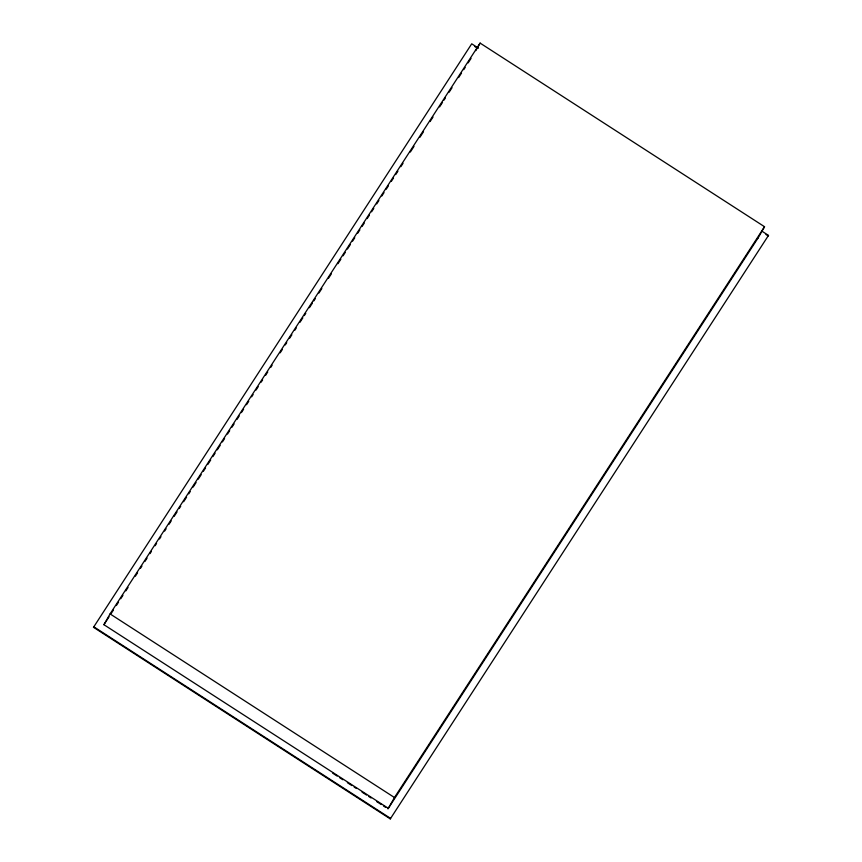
<?xml version="1.0" encoding="UTF-8"?>
<svg xmlns="http://www.w3.org/2000/svg" width="862" height="862" viewBox="0 0 862 862"><rect width="100%" height="100%" fill="white"/><g stroke="black" fill="none" stroke-linecap="round" stroke-linejoin="round"><path stroke-width="1.29" d="M93.505 627.299L93.796 626.782L390.572 818.383L390.281 818.9L93.505 627.299L471.719 43.811L478.496 48.186M758.377 237.492L388.331 808.319L103.914 624.691L110.067 613.916L480.112 43.1L764.529 226.717L758.043 238.074M475.813 50.642L480.112 43.1M387.997 808.901L394.473 797.533L764.529 226.717M761.728 231.038L768.495 235.412L768.204 235.929L765.941 234.475M103.914 624.691L109.043 616.804M111.23 613.421L113.428 610.027M116.348 605.523L118.547 602.139M120.734 598.745L122.932 595.362M125.863 590.858L128.05 587.475M135.366 576.193L137.564 572.799M140.484 568.295L141.95 566.032M144.87 561.528L147.068 558.134M149.988 553.63L151.453 551.368M155.106 545.732L156.572 543.469M159.502 538.965L160.957 536.703M164.62 531.067L166.086 528.805M169.006 524.301L171.204 520.907M174.124 516.403L177.055 511.888M179.242 508.505L180.708 506.242M183.628 501.738L186.558 497.223M188.756 493.84L190.211 491.577M193.142 487.073L196.062 482.558M198.26 479.175L201.18 474.66M203.378 471.277L205.576 467.894M207.764 464.51L210.694 459.996M212.882 456.612L215.08 453.229M217.278 449.845L220.198 445.331M222.396 441.947L224.583 438.564M227.514 434.049L229.701 430.666M231.9 427.283L234.098 423.899M237.018 419.385L239.216 416.001M241.403 412.618L243.601 409.224M246.521 404.72L248.719 401.336M251.65 396.822L253.105 394.559M256.036 390.055L258.223 386.672M261.154 382.157L262.619 379.894M265.539 375.39L267.737 372.007M270.657 367.492L272.123 365.229M280.172 352.827L282.359 349.444M285.29 344.929L286.744 342.667M289.675 338.163L291.873 334.779M294.793 330.265L296.259 328.002M299.911 322.366L302.842 317.852M304.297 315.6L305.762 313.337M309.415 307.702L312.346 303.187M313.811 300.935L315.266 298.672M318.929 293.037L321.849 288.522M328.433 278.372L331.364 273.857M337.947 263.707L340.867 259.193M343.065 255.809L345.253 252.426M347.451 249.043L350.371 244.528M352.569 241.144L354.767 237.761M357.687 233.246L359.885 229.863M362.072 226.48L364.27 223.096M367.19 218.582L369.389 215.198M371.587 211.815L373.774 208.432M376.705 203.917L378.892 200.534M381.823 196.019L384.01 192.635M386.208 189.252L388.406 185.869M391.326 181.354L393.525 177.971M395.712 174.587L397.91 171.204M400.841 166.689L403.028 163.306M410.344 152.024L413.997 146.378M419.848 137.36L423.511 131.714M430.084 121.564L433.015 117.049M439.598 106.899L442.518 102.384M443.984 100.132L445.449 97.869M449.102 92.234L452.033 87.719M458.606 77.569L461.536 73.054M463.734 69.671L465.189 67.408M468.12 62.904L471.04 58.39M390.281 818.9L768.495 235.412M474.811 46.516L477.063 47.981M110.067 613.916L394.473 797.533M332.7 773.192L337.214 776.112M339.466 777.567L342.85 779.754M347.364 782.664L351.879 785.584M354.142 787.038L356.394 788.493M362.04 792.135L366.555 795.055M368.807 796.51L371.069 797.964M376.716 801.606L381.23 804.526M383.482 805.981L385.745 807.435"/></g></svg>
